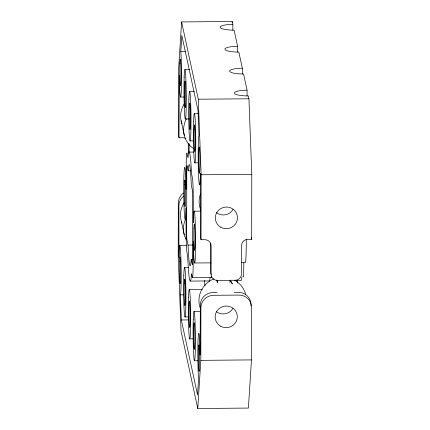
<?xml version="1.0" encoding="UTF-8"?>
<svg xmlns="http://www.w3.org/2000/svg" width="430" height="430" viewBox="0 0 430 430"><rect width="100%" height="100%" fill="white"/><g stroke="black" fill="none" stroke-linecap="round" stroke-linejoin="round"><path stroke-width="0.64" d="M179.014 137.772L179.278 75.422A24.709 1.134 89.5 0 0 181.17 93.229A24.709 1.134 89.5 0 0 180.81 51.444L181.831 35.437L198.036 110.451L198.982 135.574A24.709 1.134 89.5 0 0 198.483 173.371A24.709 1.134 89.5 0 0 200.407 173.199L200.45 236.984L201.041 239.725L204.841 239.693A6.337 6.181 -12.2 0 1 211.157 245.826L211.108 274.281A6.337 6.181 -12.2 0 0 217.424 280.414L235.145 280.263A6.337 6.181 -12.2 0 0 241.488 274.023L241.536 245.568A6.337 6.181 -12.2 0 1 247.879 239.327L251.674 239.295L251.786 174.349L248.932 98.787L248.314 95.911A13.303 2.881 0.1 0 1 234.398 93.143A13.303 2.881 0.1 0 1 247.067 90.155L243.573 73.981A13.303 2.881 0.1 0 1 229.663 71.219A13.303 2.881 0.1 0 1 242.332 68.23L238.838 52.057A13.303 2.881 0.1 0 1 224.928 49.294A13.303 2.881 0.1 0 1 237.596 46.306L234.103 30.132A13.303 2.881 0.1 0 1 220.187 27.369A13.303 2.881 0.1 0 1 232.856 24.376L232.238 21.5L181.605 21.93L178.536 70.085L178.423 135.031L179.014 137.772L182.814 137.74A6.337 6.181 -12.2 0 1 185.975 138.541M188.517 153.042L188.533 143.115M189.114 153.139L189.13 143.873M197.762 408.5L200.831 360.345L200.923 307.767A12.674 12.357 -12.2 0 1 213.602 295.292L238.919 295.077A12.674 12.357 -12.2 0 1 251.555 307.337L251.464 359.915L248.395 408.07L197.762 408.5L181.068 331.213L178.213 255.651L178.305 203.073A12.674 12.357 -12.2 0 1 183.54 193.022M201.041 239.725L201.154 174.774L198.305 99.217L181.605 21.93M210.566 243.084L210.517 271.54A6.337 6.181 -12.2 0 0 211.259 274.447M232.85 30.24L232.856 24.376M237.586 52.164L237.596 46.306M242.321 74.089L242.332 68.23M247.062 96.014L247.067 90.155M250.959 305.934L250.964 304.601A12.674 12.357 -12.2 0 0 238.327 292.335L234.189 292.368M232.152 22.838L232.238 21.5M185.034 316.948L188.351 316.91M189.77 338.872L193.086 338.835M194.505 360.797L197.822 360.759M180.81 51.444L185.47 51.407M198.305 99.217L248.932 98.787M185.378 119.002L189.307 118.97M190.114 140.927L193.387 140.9M189.41 152.112L193.994 152.07M194.854 162.852L198.123 162.825M188.184 170.85A50.686 2.333 89.5 0 1 191.318 185.351L192.414 190.431A6.337 0.29 89.5 0 1 192.699 197.988L192.592 259.844A6.337 0.29 89.5 0 1 192.285 264.66L191.183 259.58A50.686 2.333 89.5 0 1 188.055 245.078L186.953 239.994A6.337 0.29 89.5 0 1 186.668 232.442L186.776 170.581A6.337 0.29 89.5 0 1 187.082 165.765L188.184 170.85L190.845 170.828M201.154 174.774L251.786 174.349M194.236 211.173L200.783 211.119M188.055 245.078L192.715 245.035M191.183 259.58L193.183 259.564M194.752 262.999L211.119 262.859M241.456 262.601L245.385 262.569A25.977 1.193 89.5 0 0 246.261 239.101M184.518 267.573L188.447 267.541M192.495 277.463L211.479 277.302M190.28 281.102L209.265 280.94A65.892 3.031 89.5 0 0 210.157 277.581M235.022 280.72L240.913 280.672A65.892 3.031 89.5 0 0 241.8 277.312M189.254 289.498L202.353 289.385M217.15 292.513L213.011 292.55A12.674 12.357 -12.2 0 0 200.332 305.026L200.09 355.008A24.709 1.134 89.5 0 0 198.198 337.201A24.709 1.134 89.5 0 0 198.558 378.986L197.542 394.993L181.331 319.979L180.385 294.856A24.709 1.134 89.5 0 0 180.885 257.054A24.709 1.134 89.5 0 0 178.961 257.231L178.896 205.814A12.674 12.357 -12.2 0 1 183.605 196.161M180.385 294.856L183.712 294.829M193.989 311.427L200.541 311.368M181.331 319.979L188.636 319.915M200.831 360.345L251.464 359.915M180.665 97.051L183.932 97.029M179.826 245.627L186.357 245.578M184.862 69.633L189.544 69.606M189.598 91.558L194.279 91.531M194.338 113.482L198.348 113.461M230.238 280.166L232.345 283.999L230.303 280.317M181.111 120.755L184.384 135.772M251.319 237.65L251.674 239.295M237.086 280.537L237.65 283.15M216.806 280.043L217.37 282.655A12.674 0.581 89.5 0 1 217.241 280.693M205.051 285.59L204.771 284.316A24.709 1.134 89.5 0 0 204.664 280.414M181.503 221.907L184.212 234.742M243.815 262.843A19.006 0.876 89.5 0 1 242.896 276.603M230.023 282.548A12.674 0.581 89.5 0 1 229.9 280.586M200.111 307.826A23.758 23.172 -12.2 0 1 214.043 278.866M234.705 280.274A23.758 23.172 -12.2 0 1 245.616 294.227M200.509 209.485A23.758 23.172 -12.2 0 1 200.466 193.914M211.7 276.442A19.006 0.876 89.5 0 1 211.248 276.872M181.922 223.122A23.758 23.172 -12.2 0 1 184.153 202.659M181.987 123.856A23.758 23.172 -12.2 0 1 184.153 103.963M193.742 148.769A23.758 23.172 -12.2 0 1 186.459 118.777M186.217 239.709A23.758 23.172 -12.2 0 1 185.728 218.832M233.017 209.491A11.089 10.815 -12.2 0 1 216.451 212.63M232.845 308.46A11.089 10.815 -12.2 0 1 216.279 311.599M186.115 208.05L186.077 229.701A19.006 0.876 89.5 0 0 186.932 252.367L187.63 255.592A65.892 3.031 89.5 0 0 191.565 273.808L192.264 277.033A19.006 0.876 89.5 0 0 193.183 262.585L193.274 241.187A25.977 1.193 89.5 0 0 195.118 260.747A25.977 1.193 89.5 0 0 195.188 220.321A25.977 1.193 89.5 0 0 193.306 222.632L193.29 200.729A19.006 0.876 89.5 0 0 192.436 178.063L191.549 173.951A63.36 2.913 89.5 0 0 187.996 157.509L187.104 153.397A19.006 0.876 89.5 0 0 186.185 167.84L186.093 189.238A25.977 1.193 89.5 0 0 184.25 169.683A25.977 1.193 89.5 0 0 184.18 210.109A25.977 1.193 89.5 0 0 186.061 207.798L186.115 208.05M193.613 121.48A24.709 1.134 89.5 0 0 194.553 162.293A24.709 1.134 89.5 0 0 195.612 130.736A24.709 1.134 89.5 0 0 193.613 121.48M194.064 129.183A13.303 0.613 89.5 0 0 194.57 151.156A13.303 0.613 89.5 0 0 195.145 134.165A13.303 0.613 89.5 0 0 194.064 129.183M188.877 99.55A24.709 1.134 89.5 0 0 189.813 140.368A24.709 1.134 89.5 0 0 190.877 108.811A24.709 1.134 89.5 0 0 188.877 99.55M189.329 107.258A13.303 0.613 89.5 0 0 189.834 129.231A13.303 0.613 89.5 0 0 190.404 112.241A13.303 0.613 89.5 0 0 189.329 107.258M184.142 77.626A24.709 1.134 89.5 0 0 185.077 118.444A24.709 1.134 89.5 0 0 186.142 86.881A24.709 1.134 89.5 0 0 184.142 77.626M184.594 85.328A13.303 0.613 89.5 0 0 185.099 107.306A13.303 0.613 89.5 0 0 185.669 90.316A13.303 0.613 89.5 0 0 184.594 85.328M183.793 275.571A24.709 1.134 89.5 0 0 184.733 316.383A24.709 1.134 89.5 0 0 185.798 284.827A24.709 1.134 89.5 0 0 183.793 275.571M184.25 283.273A13.303 0.613 89.5 0 0 184.75 305.252A13.303 0.613 89.5 0 0 185.325 288.256A13.303 0.613 89.5 0 0 184.25 283.273M188.533 297.495A24.709 1.134 89.5 0 0 189.469 338.308A24.709 1.134 89.5 0 0 190.533 306.751A24.709 1.134 89.5 0 0 188.533 297.495M188.985 305.198A13.303 0.613 89.5 0 0 189.49 327.176A13.303 0.613 89.5 0 0 190.06 310.18A13.303 0.613 89.5 0 0 188.985 305.198M193.269 319.42A24.709 1.134 89.5 0 0 194.204 360.233A24.709 1.134 89.5 0 0 195.268 328.676A24.709 1.134 89.5 0 0 193.269 319.42M193.72 327.123A13.303 0.613 89.5 0 0 194.226 349.101A13.303 0.613 89.5 0 0 194.801 332.111A13.303 0.613 89.5 0 0 193.72 327.123M198.805 151.107A13.303 0.613 89.5 0 0 199.31 173.086A13.303 0.613 89.5 0 0 199.88 156.09A13.303 0.613 89.5 0 0 198.805 151.107M179.853 63.403A13.303 0.613 89.5 0 0 180.358 85.382A13.303 0.613 89.5 0 0 180.933 68.391A13.303 0.613 89.5 0 0 179.853 63.403M184.422 184.303A13.303 0.613 89.5 0 0 184.927 206.276A13.303 0.613 89.5 0 0 185.497 189.286A13.303 0.613 89.5 0 0 184.422 184.303M193.892 228.153A13.303 0.613 89.5 0 0 194.398 250.131A13.303 0.613 89.5 0 0 194.973 233.135A13.303 0.613 89.5 0 0 193.892 228.153M179.509 261.349A13.303 0.613 89.5 0 0 180.014 283.327A13.303 0.613 89.5 0 0 180.589 266.331A13.303 0.613 89.5 0 0 179.509 261.349M198.461 349.047A13.303 0.613 89.5 0 0 198.961 371.025A13.303 0.613 89.5 0 0 199.536 354.035A13.303 0.613 89.5 0 0 198.461 349.047M220.671 326.252A11.089 10.815 -12.2 0 0 237.301 316.738A11.089 10.815 -12.2 0 0 220.703 307.504A11.089 10.815 -12.2 0 0 220.671 326.252M220.843 227.282A11.089 10.815 -12.2 0 0 237.473 217.768A11.089 10.815 -12.2 0 0 220.875 208.534A11.089 10.815 -12.2 0 0 220.843 227.282"/></g></svg>
